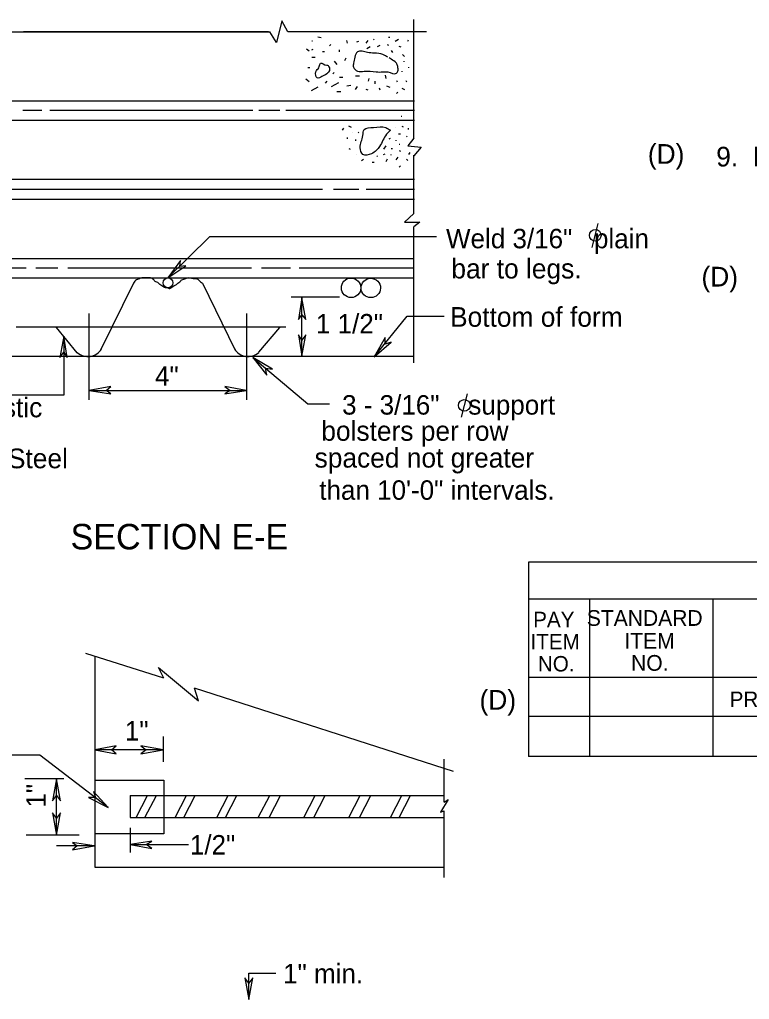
# Model space of a CAD drawing. Extents: x 499999.87 to 500002.82, y 499999.96 to 500001.79.
# Drawn here: x 500001.8369 to 500002.1941, y 500000.5 to 500000.9793 of the extents above; entities that cross this region are included whole.
import ezdxf

# ---------------------------------------------------------------- set-up
doc = ezdxf.new("R2010")
doc.units = 0
doc.layers.add('1', color=7, linetype='Continuous')
doc.layers.add('2', color=7, linetype='Continuous')

msp = doc.modelspace()

# ---------------------------------------------------------------- linework, layer by layer
at = {"layer": '1'}
for p, q in [((500001.9652230971, 500000.9786745407), (500001.96259842516, 500000.968175853)), ((500001.968175853, 500000.97342519683), (500001.9652230971, 500000.9786745407)), ((500002.02985564305, 500000.9212598425), (500002.02985564305, 500000.9793307087)), ((500001.83234908135, 500000.97342519683), (500001.9593175853, 500000.97342519683)), ((500001.9586614173, 500000.97342519683), (500001.8389107612, 500000.97342519683)), ((500001.96259842516, 500000.968175853), (500001.9593175853, 500000.97342519683)), ((500002.0360892388, 500000.97342519683), (500001.968175853, 500000.97342519683)), ((500001.7890419947, 500000.9396325459), (500002.03018372704, 500000.9396325459)), ((500001.8385826772, 500000.9350393701), (500001.84776902886, 500000.9350393701)), ((500001.8517060367, 500000.9350393701), (500001.9511154856, 500000.9350393701)), ((500001.95406824147, 500000.9350393701), (500001.96423884516, 500000.9350393701)), ((500001.96719160106, 500000.9350393701), (500002.03018372704, 500000.9350393701)), ((500001.7890419947, 500000.9301181102), (500002.03018372704, 500000.9301181102)), ((500002.0206692913, 500000.92650918633), (500002.0206692913, 500000.92650918633)), ((500001.9973753281, 500000.92093175853), (500001.9973753281, 500000.9215879265)), ((500002.00131233595, 500000.92060367455), (500002.00131233595, 500000.91994750657)), ((500002.0026246719, 500000.9238845144), (500002.0029527559, 500000.9242125984)), ((500002.0177165354, 500000.92093175853), (500002.0183727034, 500000.9212598425)), ((500002.02985564305, 500000.9212598425), (500002.02690288716, 500000.91765091865)), ((500001.99803149607, 500000.9163385827), (500001.99868766405, 500000.9160104987)), ((500002.0160761155, 500000.91765091865), (500002.0150918635, 500000.9160104987)), ((500002.0187007874, 500000.9163385827), (500002.01935695537, 500000.9163385827)), ((500002.0209973753, 500000.92027559056), (500002.0209973753, 500000.91994750657)), ((500002.02690288716, 500000.91765091865), (500002.0334645669, 500000.9169947507)), ((500002.0334645669, 500000.9169947507), (500002.02985564305, 500000.91272965877)), ((500002.00196850393, 500000.91338582675), (500002.00196850393, 500000.91338582675)), ((500002.00426509185, 500000.91043307085), (500002.0052493438, 500000.9110892388)), ((500002.01181102364, 500000.9124015748), (500002.0121391076, 500000.91272965877)), ((500002.0150918635, 500000.91338582675), (500002.0157480315, 500000.91371391073)), ((500002.0187007874, 500000.91305774276), (500002.0187007874, 500000.91338582675)), ((500002.0219816273, 500000.9120734908), (500002.0209973753, 500000.91076115484)), ((500002.02263779525, 500000.9153543307), (500002.0232939632, 500000.9150262467)), ((500002.02985564305, 500000.88451443566), (500002.02985564305, 500000.91305774276)), ((500001.7890419947, 500000.9012467192), (500002.03018372704, 500000.9012467192)), ((500001.8211942257, 500000.8963254593), (500001.98523622047, 500000.8963254593)), ((500001.9904855643, 500000.8963254593), (500002.0029527559, 500000.8963254593)), ((500002.00656167977, 500000.8963254593), (500002.03018372704, 500000.8963254593)), ((500001.7890419947, 500000.8914041995), (500002.03018372704, 500000.8914041995)), ((500002.02985564305, 500000.88451443566), (500002.02526246716, 500000.8802493438)), ((500002.02526246716, 500000.8802493438), (500002.03280839894, 500000.8802493438)), ((500002.03280839894, 500000.8802493438), (500002.02985564305, 500000.8779527559)), ((500002.02985564305, 500000.81135170604), (500002.02985564305, 500000.8779527559)), ((500002.1171259842, 500000.8677821522), (500002.1200787402, 500000.87959317584)), ((500002.0410104987, 500000.87303149607), (500001.9297900262, 500000.87303149607)), ((500001.7890419947, 500000.8625328084), (500002.02985564305, 500000.8625328084)), ((500001.7890419947, 500000.85793963255), (500001.8402230971, 500000.85793963255)), ((500001.84481627296, 500000.85793963255), (500001.85564304463, 500000.85793963255)), ((500001.86056430446, 500000.85793963255), (500001.9504593176, 500000.85793963255)), ((500001.9553805774, 500000.85793963255), (500001.969488189, 500000.85793963255)), ((500001.9737532808, 500000.85793963255), (500002.02985564305, 500000.85793963255)), ((500001.7890419947, 500000.85301837267), (500002.02985564305, 500000.85301837267)), ((500001.9934383202, 500000.843503937), (500001.96981627296, 500000.843503937)), ((500001.9750656168, 500000.8146325459), (500001.9750656168, 500000.843175853)), ((500001.87106299214, 500000.7933070866), (500001.87106299214, 500000.83562992123)), ((500001.9481627297, 500000.7933070866), (500001.9481627297, 500000.83562992123)), ((500001.83530183724, 500000.82906824147), (500001.96719160106, 500000.82906824147)), ((500001.7890419947, 500000.8146325459), (500002.02985564305, 500000.8146325459)), ((500001.87106299214, 500000.79790026246), (500001.9478346457, 500000.79790026246)), ((500002.0531496063, 500000.7847769029), (500002.05610236217, 500000.7962598425)), ((500002.0859580052, 500000.7139107612), (500002.0859580052, 500000.61876640416)), ((500002.6820866142, 500000.7139107612), (500002.0859580052, 500000.7139107612)), ((500002.6820866142, 500000.6958661417), (500002.0859580052, 500000.6958661417)), ((500002.11581364827, 500000.6958661417), (500002.11581364827, 500000.61876640416)), ((500002.17618110235, 500000.6958661417), (500002.17618110235, 500000.61876640416)), ((500002.6820866142, 500000.65748031496), (500002.0859580052, 500000.65748031496)), ((500002.6820866142, 500000.6384514436), (500002.0859580052, 500000.6384514436)), ((500002.6820866142, 500000.61876640416), (500002.0859580052, 500000.61876640416))]:
    msp.add_line(p, q, dxfattribs=at)
for points in [[(500001.98031496065, 500000.968832021), (500001.97998687666, 500000.968832021)], [(500001.9845800525, 500000.97047244094), (500001.98293963255, 500000.9708005249)], [(500001.9973753281, 500000.96784776903), (500001.9970472441, 500000.969160105)], [(500002.00196850393, 500000.968503937), (500002.0029527559, 500000.968832021)], [(500002.00656167977, 500000.96784776903), (500002.00754593173, 500000.969160105)], [(500002.0101706037, 500000.969488189), (500002.0104986877, 500000.96981627296)], [(500002.01738845144, 500000.9708005249), (500002.0180446194, 500000.9708005249)], [(500002.0206692913, 500000.968832021), (500002.02230971126, 500000.96981627296)], [(500002.02690288716, 500000.968832021), (500002.02723097114, 500000.969488189)], [(500001.9786745407, 500000.9639107612), (500001.9773622047, 500000.96489501314)], [(500001.97998687666, 500000.96456692915), (500001.98064304463, 500000.96489501314)], [(500001.98622047243, 500000.9635826772), (500001.98523622047, 500000.9635826772)], [(500001.98851706035, 500000.9665354331), (500001.9891732283, 500000.96719160106)], [(500001.9934383202, 500000.9635826772), (500001.9934383202, 500000.96456692915)], [(500002.00688976375, 500000.9652230971), (500002.0085301837, 500000.9662073491)], [(500002.0121391076, 500000.9662073491), (500002.0134514436, 500000.96686351707)], [(500002.01673228346, 500000.96719160106), (500002.01738845144, 500000.96686351707)], [(500002.0187007874, 500000.96423884516), (500002.01935695537, 500000.9632545932)], [(500002.0236220472, 500000.9658792651), (500002.02263779525, 500000.9662073491)], [(500001.97998687666, 500000.9609580052), (500001.9816272966, 500000.9609580052)], [(500001.99081364827, 500000.9589895013), (500001.9921259842, 500000.95734908135)], [(500001.99606299214, 500000.9593175853), (500001.9967191601, 500000.96062992123)], [(500002.02526246716, 500000.9612860892), (500002.0242782152, 500000.9622703412)], [(500002.02493438317, 500000.9589895013), (500002.02493438317, 500000.9586614173)], [(500001.9790026247, 500000.9557086614), (500001.97801837267, 500000.9557086614)], [(500002.0239501312, 500000.95406824147), (500002.0239501312, 500000.9537401575)], [(500002.02723097114, 500000.9560367454), (500002.02723097114, 500000.9557086614)], [(500001.9786745407, 500000.94881889765), (500001.9770341207, 500000.9501312336)], [(500001.9872047244, 500000.94914698164), (500001.9865485564, 500000.9481627297)], [(500001.9901574803, 500000.9527559055), (500001.99081364827, 500000.9534120735)], [(500001.9934383202, 500000.9511154856), (500001.9950787402, 500000.9511154856)], [(500002.00131233595, 500000.95177165355), (500002.0032808399, 500000.95177165355)], [(500002.0078740157, 500000.9504593176), (500002.00754593173, 500000.94914698164)], [(500002.0108267717, 500000.94914698164), (500002.0108267717, 500000.9478346457)], [(500002.0157480315, 500000.95209973754), (500002.0160761155, 500000.9504593176)], [(500002.0213254593, 500000.94947506563), (500002.0216535433, 500000.94881889765)], [(500002.0259186352, 500000.94947506563), (500002.0262467192, 500000.94881889765)], [(500001.98293963255, 500000.9461942257), (500001.97965879267, 500000.94455380575)], [(500001.9895013123, 500000.9465223097), (500001.9931102362, 500000.94849081367)], [(500001.9970472441, 500000.94685039367), (500001.99901574804, 500000.9471784777)], [(500002.00131233595, 500000.9452099737), (500002.0022965879, 500000.9465223097)], [(500002.00754593173, 500000.94488188974), (500002.00656167977, 500000.9452099737)], [(500002.0134514436, 500000.94488188974), (500002.0131233596, 500000.9458661417)], [(500002.0164041995, 500000.94685039367), (500002.0180446194, 500000.9461942257)], [(500002.0239501312, 500000.9458661417), (500002.02526246716, 500000.9452099737)], [(500001.9921259842, 500000.94422572176), (500001.9940944882, 500000.94422572176)], [(500002.0213254593, 500000.9432414698), (500002.0219816273, 500000.9438976378)], [(500002.0236220472, 500000.9320866142), (500002.0239501312, 500000.9320866142)], [(500001.99540682416, 500000.92618110235), (500001.9947506562, 500000.9251968504)], [(500001.999343832, 500000.92650918633), (500001.99803149607, 500000.9271653543)], [(500002.0239501312, 500000.9271653543), (500002.0246062992, 500000.9268372703)], [(500002.02723097114, 500000.92552493437), (500002.02723097114, 500000.92618110235)], [(500001.999671916, 500000.9242125984), (500001.999671916, 500000.9242125984)], [(500002.0232939632, 500000.92322834645), (500002.02230971126, 500000.92322834645)], [(500002.02657480317, 500000.9219160105), (500002.0262467192, 500000.9222440945)], [(500002.02296587924, 500000.9183070866), (500002.02263779525, 500000.9183070866)], [(500002.01673228346, 500000.9110892388), (500002.0160761155, 500000.9097769029)], [(500002.02690288716, 500000.91043307085), (500002.0262467192, 500000.9110892388)], [(500002.0278871391, 500000.9143700787), (500002.02723097114, 500000.91338582675)], [(500002.0104986877, 500000.9094488189), (500002.00951443566, 500000.9094488189)], [(500002.0232939632, 500000.90780839894), (500002.02263779525, 500000.90715223097)], [(500001.999343832, 500000.8526902887), (500001.99901574804, 500000.8526902887)], [(500002.0088582677, 500000.8526902887), (500002.0085301837, 500000.8526902887)]]:
    msp.add_lwpolyline(points, dxfattribs=at)
for points in [[(500001.9094488189, 500000.85301837267), (500001.9183070866, 500000.8589238845), (500001.9153543307, 500000.8585958005), (500001.91568241466, 500000.8615485564)], [(500001.9750656168, 500000.843175853), (500001.97342519683, 500000.83267716534), (500001.9750656168, 500000.83497375326), (500001.9770341207, 500000.83267716534)], [(500001.9750656168, 500000.8146325459), (500001.9770341207, 500000.8251312336), (500001.9750656168, 500000.8225065617), (500001.97342519683, 500000.8251312336)], [(500001.8585958005, 500000.82447506563), (500001.8566272966, 500000.81397637795), (500001.8585958005, 500000.81660104985), (500001.86023622047, 500000.81397637795)], [(500002.0104986877, 500000.81430446194), (500002.0187007874, 500000.8215223097), (500002.0157480315, 500000.8205380577), (500002.0157480315, 500000.82381889765)], [(500001.9511154856, 500000.81397637795), (500001.9580052493, 500000.8054461942), (500001.95734908135, 500000.80872703413), (500001.96062992123, 500000.80839895015)], [(500001.87106299214, 500000.79790026246), (500001.88156167977, 500000.7962598425), (500001.87926509185, 500000.79790026246), (500001.88156167977, 500000.7998687664)], [(500001.9478346457, 500000.79790026246), (500001.937335958, 500000.7998687664), (500001.9399606299, 500000.79790026246), (500001.937335958, 500000.7962598425)], [(500001.87368766405, 500000.6220472441), (500001.8841863517, 500000.6200787402), (500001.88188976375, 500000.6220472441), (500001.8841863517, 500000.62401574804)], [(500001.90715223097, 500000.6220472441), (500001.8963254593, 500000.62401574804), (500001.8989501312, 500000.6220472441), (500001.8963254593, 500000.6200787402)], [(500001.85498687666, 500000.60793963255), (500001.85301837267, 500000.5971128609), (500001.85498687666, 500000.5997375328), (500001.8569553806, 500000.5971128609)], [(500001.8802493438, 500000.593832021), (500001.87303149607, 500000.6017060367), (500001.87401574804, 500000.5987532808), (500001.87073490815, 500000.5987532808)], [(500001.85498687666, 500000.5803805774), (500001.8569553806, 500000.5912073491), (500001.85498687666, 500000.5885826772), (500001.85301837267, 500000.5912073491)], [(500001.87335958006, 500000.5751312336), (500001.8628608924, 500000.57677165355), (500001.8651574803, 500000.5751312336), (500001.8628608924, 500000.5731627297)], [(500001.8910761155, 500000.5757874016), (500001.90157480317, 500000.57381889765), (500001.8989501312, 500000.5757874016), (500001.90157480317, 500000.5774278215)], [(500001.94914698164, 500000.5), (500001.9511154856, 500000.5104986877), (500001.94914698164, 500000.5078740157), (500001.9471784777, 500000.5104986877)]]:
    msp.add_lwpolyline(points, close=True, dxfattribs=at)
for centre, radius in [((500002.1186372264, 500000.87378586497), 0.002843238311036915), ((500001.90953162406, 500000.8505584482), 0.002408143942406309), ((500002.05456087796, 500000.79061216547), 0.002843238311036915)]:
    msp.add_circle(centre, radius, dxfattribs=at)
for centre in [(500001.9991492559, 500000.848127186), (500002.0087818317, 500000.8480655375)]:
    msp.add_arc(centre, 0.0047671717741780955, 92.1759138888889, 88.1016416666667, dxfattribs=at)
for points in [[(500002.01706036745, 500000.9609580052), (500002.01476377953, 500000.9622703412), (500002.0104986877, 500000.9629265092), (500002.00721784774, 500000.9632545932), (500002.0022965879, 500000.9635826772), (500002.00098425196, 500000.9609580052), (500002.000328084, 500000.9580052493), (500002.000328084, 500000.9560367454), (500002.0022965879, 500000.95406824147), (500002.0055774278, 500000.95406824147), (500002.01148293965, 500000.9537401575), (500002.01476377953, 500000.9537401575), (500002.01706036745, 500000.9537401575), (500002.0213254593, 500000.9530839895), (500002.0219816273, 500000.95406824147), (500002.0219816273, 500000.9563648294), (500002.0213254593, 500000.9580052493), (500002.0187007874, 500000.95997375326), (500002.0177165354, 500000.96062992123)], [(500001.98851706035, 500000.9557086614), (500001.9875328084, 500000.95702099736), (500001.9872047244, 500000.95702099736), (500001.9842519685, 500000.9580052493), (500001.9835958005, 500000.9563648294), (500001.9822834646, 500000.95439632545), (500001.9819553806, 500000.9537401575), (500001.98261154856, 500000.9507874016), (500001.9849081365, 500000.95144356956), (500001.9872047244, 500000.9527559055), (500001.98851706035, 500000.95439632545), (500001.98818897636, 500000.9560367454)], [(500002.0183727034, 500000.9251968504), (500002.0160761155, 500000.92650918633), (500002.0101706037, 500000.92650918633), (500002.0055774278, 500000.92552493437), (500002.0049212598, 500000.9225721785), (500002.0036089239, 500000.9166666667), (500002.0049212598, 500000.91338582675), (500002.0091863517, 500000.91371391073), (500002.0131233596, 500000.91732283466), (500002.01476377953, 500000.92027559056), (500002.0164041995, 500000.92322834645), (500002.0180446194, 500000.9248687664)], [(500001.9094488189, 500000.84809711284), (500001.91010498686, 500000.84776902886), (500001.9114173228, 500000.84842519683), (500001.9124015748, 500000.8490813648), (500001.91371391073, 500000.8497375328), (500001.9143700787, 500000.85039370076), (500001.9153543307, 500000.85104986874), (500001.9163385827, 500000.8520341207), (500001.9183070866, 500000.8526902887), (500001.9189632546, 500000.85301837267), (500001.9219160105, 500000.8526902887), (500001.9242125984, 500000.8523622047), (500001.92552493437, 500000.85104986874), (500001.92650918633, 500000.85039370076)], [(500001.9094488189, 500000.84809711284), (500001.9091207349, 500000.84809711284), (500001.90748031496, 500000.84842519683), (500001.906496063, 500000.8490813648), (500001.905511811, 500000.8497375328), (500001.90452755906, 500000.85072178475), (500001.9035433071, 500000.85104986874), (500001.90255905513, 500000.8520341207), (500001.9009186352, 500000.85301837267), (500001.89993438317, 500000.85301837267), (500001.89730971126, 500000.85301837267), (500001.89501312334, 500000.8523622047), (500001.8933727034, 500000.8513779527), (500001.8927165354, 500000.85039370076)]]:
    msp.add_spline(points, degree=3, dxfattribs=at)
at = {"layer": '2'}
for p, q in [((500001.9094488189, 500000.85301837267), (500001.9297900262, 500000.87303149607)), ((500001.8927165354, 500000.85039370076), (500001.87664041994, 500000.8179133858)), ((500001.92650918633, 500000.85039370076), (500001.94225721783, 500000.8179133858)), ((500002.0104986877, 500000.81430446194), (500002.02657480317, 500000.8343175853)), ((500002.02657480317, 500000.8343175853), (500002.0446194226, 500000.8343175853)), ((500001.8651574803, 500000.81627296587), (500001.85498687666, 500000.8287401575)), ((500001.95406824147, 500000.81660104985), (500001.96423884516, 500000.8287401575)), ((500001.8585958005, 500000.82447506563), (500001.8585958005, 500000.79560367455)), ((500001.9511154856, 500000.81397637795), (500001.97801837267, 500000.7913385827)), ((500001.8585958005, 500000.79560367455), (500001.74803149607, 500000.79560367455)), ((500001.97801837267, 500000.7913385827), (500001.98851706035, 500000.7913385827)), ((500001.90748031496, 500000.65715223097), (500001.8694225722, 500000.6692913386)), ((500001.87368766405, 500000.66797900264), (500001.87368766405, 500000.5646325459)), ((500002.0492125984, 500000.6115485564), (500001.9225721785, 500000.65223097114)), ((500001.90715223097, 500000.6286089239), (500001.90715223097, 500000.61614173226)), ((500001.90715223097, 500000.6220472441), (500001.87368766405, 500000.6220472441)), ((500002.0446194226, 500000.5964566929), (500002.0446194226, 500000.6174540682)), ((500001.8585958005, 500000.60793963255), (500001.83956692915, 500000.60793963255)), ((500001.85498687666, 500000.5803805774), (500001.85498687666, 500000.60793963255)), ((500001.87368766405, 500000.6072834646), (500001.90748031496, 500000.6072834646)), ((500001.90748031496, 500000.6072834646), (500001.90748031496, 500000.5810367454)), ((500001.90748031496, 500000.6072834646), (500001.90748031496, 500000.5810367454)), ((500001.8910761155, 500000.5997375328), (500002.0446194226, 500000.5997375328)), ((500001.8910761155, 500000.5997375328), (500001.8910761155, 500000.5889107612)), ((500001.8940288714, 500000.5889107612), (500001.8996062992, 500000.5997375328)), ((500001.8982939632, 500000.5889107612), (500001.9038713911, 500000.5997375328)), ((500001.91305774276, 500000.5889107612), (500001.9186351706, 500000.5997375328)), ((500001.91732283466, 500000.5889107612), (500001.92290026246, 500000.5997375328)), ((500001.93339895015, 500000.5889107612), (500001.93897637795, 500000.5997375328)), ((500001.937664042, 500000.5889107612), (500001.9432414698, 500000.5997375328)), ((500001.9537401575, 500000.5889107612), (500001.9593175853, 500000.5997375328)), ((500001.9589895013, 500000.5889107612), (500001.96456692915, 500000.5997375328)), ((500001.97604986874, 500000.5889107612), (500001.9816272966, 500000.5997375328)), ((500001.9809711286, 500000.5889107612), (500001.9865485564, 500000.5997375328)), ((500001.99803149607, 500000.5889107612), (500002.0036089239, 500000.5997375328)), ((500002.0032808399, 500000.5889107612), (500002.0088582677, 500000.5997375328)), ((500002.0183727034, 500000.5889107612), (500002.0239501312, 500000.5997375328)), ((500002.02263779525, 500000.5889107612), (500002.0282152231, 500000.5997375328)), ((500002.0446194226, 500000.5597112861), (500002.0446194226, 500000.59219160106)), ((500001.8910761155, 500000.5889107612), (500002.0446194226, 500000.5889107612)), ((500001.86614173226, 500000.5803805774), (500001.8402230971, 500000.5803805774)), ((500001.90748031496, 500000.5810367454), (500001.87368766405, 500000.5810367454)), ((500001.8910761155, 500000.5839895013), (500001.8910761155, 500000.57185039367)), ((500001.8910761155, 500000.5757874016), (500001.9196194226, 500000.5757874016)), ((500001.87335958006, 500000.5751312336), (500001.85498687666, 500000.5751312336)), ((500001.87368766405, 500000.5646325459), (500002.0446194226, 500000.5646325459))]:
    msp.add_line(p, q, dxfattribs=at)
for points in [[(500001.90748031496, 500000.65715223097), (500001.90485564305, 500000.6624015748), (500001.9245406824, 500000.6459973753), (500001.9225721785, 500000.65223097114)], [(500001.8802493438, 500000.593832021), (500001.8467847769, 500000.6194225722), (500001.82677165355, 500000.6194225722)], [(500002.0446194226, 500000.5964566929), (500002.0465879265, 500000.59776902886), (500002.04297900264, 500000.5915354331), (500002.0446194226, 500000.59219160106)], [(500001.94914698164, 500000.5), (500001.94914698164, 500000.5127952756), (500001.9622703412, 500000.5127952756)]]:
    msp.add_lwpolyline(points, dxfattribs=at)
for centre, start, end in [((500001.87037712184, 500000.82218281936), 227.3774638888889, 329.22246944444447), ((500001.94874777464, 500000.82218281936), 210.7775305555556, 312.6225361111111)]:
    msp.add_arc(centre, 0.007706060615700188, start, end, dxfattribs=at)

# ---------------------------------------------------------------- texts
at = {"layer": '1'}
for s, height, p in [('(D)', 0.009631889763779527, (500002.14435695537, 500000.9087926509)), ('9.  For camber diagram see sheet No. B', 0.009631889763779527, (500002.1778215223, 500000.90748031496)), ('Weld 3/16"   plain', 0.009513779527559055, (500002.04560367455, 500000.8674540682)), ('bar to legs.', 0.009631889763779527, (500002.04822834645, 500000.8526902887)), ('(D)', 0.009631889763779527, (500002.17060367455, 500000.8487532808)), ('Bottom of form', 0.009631889763779527, (500002.0475721785, 500000.82906824147)), ('1 1/2"', 0.009513779527559055, (500001.9819553806, 500000.8257874016)), ('4"', 0.009513779527559055, (500001.9032152231, 500000.8001968504)), ('3 - 3/16"    support', 0.009513779527559055, (500001.9947506562, 500000.7860892388)), ('shall  have plastic', 0.009631889763779527, (500001.7463910761, 500000.7847769029)), ('bolsters per row', 0.009631889763779527, (500001.9845800525, 500000.7732939632)), ('or be Stainless Steel', 0.009631889763779527, (500001.7424540682, 500000.7598425197)), ('spaced not greater ', 0.009631889763779527, (500001.9812992126, 500000.7601706037)), ('than 10\'-0" intervals.', 0.009513779527559055, (500001.9835958005, 500000.7444225722)), ('SECTION E-E', 0.012466535433070865, (500001.8618766404, 500000.72014435695)), ('STANDARD', 0.007704724409448819, (500002.1145013123, 500000.68274278217)), ('PAY', 0.0075452755905511815, (500002.0882545932, 500000.6820866142)), ('ITEM', 0.0075452755905511815, (500002.0869422572, 500000.6712598425)), ('ITEM', 0.007704724409448819, (500002.1328740157, 500000.6715879265)), ('NO.', 0.0075452755905511815, (500002.0905511811, 500000.66043307085)), ('NO.', 0.007704724409448819, (500002.13615485566, 500000.66076115484)), ('(D)', 0.009631889763779527, (500002.062007874, 500000.64173228346)), ('PRETENSIONED PRESTRESSED CONCRETE BEAMS, 45"', 0.0075452755905511815, (500002.1843832021, 500000.6430446194)), ('1"', 0.009513779527559055, (500001.8884514436, 500000.62664041994)), ('1/2"', 0.009513779527559055, (500001.92027559056, 500000.5708661417)), ('1" min.', 0.009513779527559055, (500001.9658792651, 500000.5078740157))]:
    msp.add_text(s, height=height, dxfattribs=at).set_placement(p)
msp.add_text('1"', height=0.009513779527559055, rotation=90, dxfattribs=at).set_placement((500001.8497375328, 500000.593832021))

doc.saveas('drawing.dxf')
